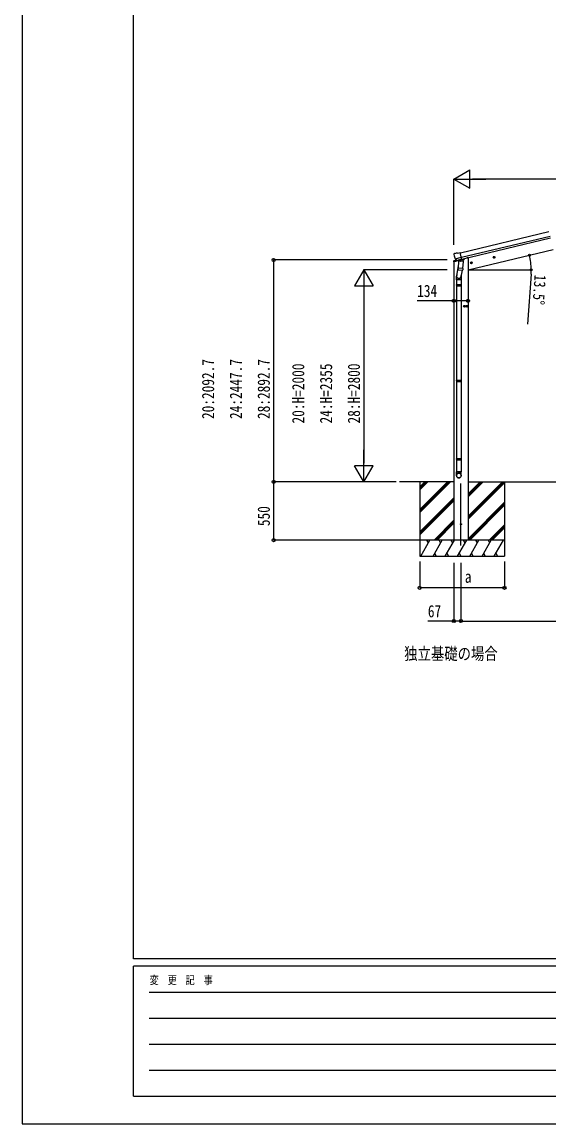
# Model space of a CAD drawing. Units: millimetres, scale not verified. Extents: x -14718 to 14718, y -10395 to 10395.
# Drawn here: x -14718 to -9749, y -10395 to 0 of the extents above; entities that cross this region are included whole.
import ezdxf
from ezdxf.enums import TextEntityAlignment as Align

# ---------------------------------------------------------------- set-up
doc = ezdxf.new("R2010")
doc.units = ezdxf.units.MM
doc.header["$LTSCALE"] = 40
for name, color, linetype in [('0-2_USER1', 3, 'Continuous'), ('0-4_YKK_12', 2, 'Continuous'), ('0-5_YKK_13', 4, 'Continuous'), ('0-6_YKK_A1', 4, 'Continuous'), ('0-7_YKK_D', 6, 'Continuous'), ('0-8_YKK_ZWAK', 7, 'Continuous')]:
    doc.layers.add(name, color=color, linetype=linetype)
doc.styles.add('ＭＳ ゴシック', font='')
doc.styles.get('ＭＳ ゴシック').set_extended_font_data('MS Gothic')

msp = doc.modelspace()

# ---------------------------------------------------------------- linework, layer by layer
at = {"layer": '0-4_YKK_12'}
msp.add_line((-10578.18, -4938.44), (-10578.18, -4354.49), dxfattribs=at)
at = {"layer": '0-5_YKK_13'}
for p, q in [((-10638.31, -2182.33), (-10625.13, -2179.16)), ((-10610.57, -2181.84), (-10623.83, -2179.14)), ((-10610.57, -2181.84), (-10584.64, -2175.61)), ((-10647.74, -2261.29), (-10604.93, -2251.01)), ((-10647.74, -2254.4), (-10647.74, -2261.29)), ((-10645.62, -2193.15), (-10645.35, -2194.3)), ((-10619.24, -2245.19), (-10645.44, -2251.48)), ((-10641.41, -2184.58), (-10645.26, -2190.87)), ((-10631.57, -2233.46), (-10574.06, -2219.65)), ((-10614.72, -2248.37), (-10631.1, -2233.88)), ((-10612.01, -2248.94), (-10604.49, -2247.13)), ((-10611.17, -2248.83), (-10609.64, -2248.46)), ((-10609.64, -2248.46), (-10572.94, -2239.65)), ((-10607.8, -2248.69), (-10607.86, -2249.43)), ((-10607.1, -2250.47), (-10581.29, -2256.91)), ((-10600.18, -2255.82), (-10604.86, -2322.66)), ((-10554.5, -2259.01), (-10600.18, -2255.82)), ((-10598.41, -2252.64), (-10598.64, -2255.93)), ((-10578.89, -2241.47), (-10579.91, -2256.08)), ((-10572.94, -2239.65), (-10571.41, -2239.28)), ((-10569.86, -2237.18), (-10568.91, -2237.25)), ((-10568.91, -2237.25), (-10555.6, -2252.56)), ((-10565.23, -2241.48), (-10547.02, -2237.11)), ((-10559.17, -2325.85), (-10554.5, -2259.01)), ((-10555.6, -2252.56), (-10556.04, -2258.91)), ((-10543.19, -2229.09), (-10543.19, -2232.25)), ((-10470.62, -2268.75), (-10490.07, -2273.42)), ((-10487.65, -2272.84), (-10485.51, -2265.64)), ((-10482.48, -2278.28), (-10487.65, -2272.84)), ((-10485.51, -2265.64), (-10478.22, -2263.89)), ((-10478.01, -2280.81), (-10482.68, -2261.36)), ((-10478.22, -2263.89), (-10473.05, -2269.33)), ((-10256.7, -2217.39), (-10276.15, -2222.06)), ((-10273.72, -2221.48), (-10271.59, -2214.28)), ((-10268.56, -2226.92), (-10273.72, -2221.48)), ((-10271.59, -2214.28), (-10264.29, -2212.53)), ((-10264.09, -2229.45), (-10268.76, -2210)), ((-10264.29, -2212.53), (-10259.13, -2217.97)), ((-10603.13, -2297.89), (-10619.04, -2394.06)), ((-10605.72, -2335.12), (-10604.84, -2322.66)), ((-10605.32, -2336.48), (-10605.32, -2336.48)), ((-10559.17, -2325.85), (-10604.86, -2322.66)), ((-10603.87, -2337.26), (-10562.18, -2340.18)), ((-10567.6, -2339.8), (-10578.34, -2403.38)), ((-10559.18, -2325.85), (-10560.07, -2338.55)), ((-10621.19, -2431.22), (-10621.19, -2396.87)), ((-10575.19, -2431.22), (-10621.19, -2431.22)), ((-10621.19, -2482.47), (-10620.19, -2480.47)), ((-10575.19, -2482.47), (-10621.19, -2482.47)), ((-10575.19, -2490.47), (-10621.19, -2490.47)), ((-10576.19, -2480.47), (-10620.19, -2480.47)), ((-10576.19, -2492.47), (-10620.19, -2492.47)), ((-10619.19, -2431.22), (-10619.19, -2480.47)), ((-10619.19, -2492.47), (-10619.19, -3381.41)), ((-10577.19, -2431.22), (-10577.19, -2480.47)), ((-10577.19, -2492.47), (-10577.19, -3381.41)), ((-10575.19, -2482.47), (-10576.19, -2480.47)), ((-10575.19, -2490.47), (-10576.19, -2492.47)), ((-10575.19, -2396.57), (-10575.19, -2431.22)), ((-10575.19, -2482.47), (-10575.19, -2490.47)), ((-10534.98, -2681.01), (-10554.98, -2681.01)), ((-10552.49, -2681.01), (-10548.73, -2674.51)), ((-10548.73, -2687.51), (-10552.49, -2681.01)), ((-10548.73, -2674.51), (-10541.23, -2674.51)), ((-10544.98, -2691.01), (-10544.98, -2671.01)), ((-10541.23, -2674.51), (-10537.48, -2681.01)), ((-10513.68, -2681.09), (-10533.68, -2681.09)), ((-10531.19, -2681.09), (-10527.43, -2674.59)), ((-10527.43, -2687.59), (-10531.19, -2681.09)), ((-10527.43, -2674.59), (-10519.93, -2674.59)), ((-10523.68, -2691.09), (-10523.68, -2671.09)), ((-10519.93, -2674.59), (-10516.18, -2681.09)), ((-10621.19, -3383.41), (-10620.19, -3381.41)), ((-10575.19, -3383.41), (-10621.19, -3383.41)), ((-10575.19, -3391.41), (-10621.19, -3391.41)), ((-10576.19, -3381.41), (-10620.19, -3381.41)), ((-10576.19, -3393.41), (-10620.19, -3393.41)), ((-10619.19, -3393.41), (-10619.19, -4121.6)), ((-10577.19, -3393.41), (-10577.19, -4121.6)), ((-10575.19, -3383.41), (-10576.19, -3381.41)), ((-10575.19, -3391.41), (-10576.19, -3393.41)), ((-10575.19, -3383.41), (-10575.19, -3391.41)), ((-10621.19, -4123.6), (-10620.19, -4121.6)), ((-10575.19, -4123.6), (-10621.19, -4123.6)), ((-10575.19, -4131.6), (-10621.19, -4131.6)), ((-10576.19, -4121.6), (-10620.19, -4121.6)), ((-10576.19, -4133.6), (-10620.19, -4133.6)), ((-10619.19, -4133.6), (-10619.19, -4243.6)), ((-10577.19, -4133.6), (-10577.19, -4243.6)), ((-10575.19, -4123.6), (-10576.19, -4121.6)), ((-10575.19, -4131.6), (-10576.19, -4133.6)), ((-10575.19, -4123.6), (-10575.19, -4131.6)), ((-10621.19, -4277.74), (-10621.19, -4243.6)), ((-10575.19, -4243.6), (-10621.19, -4243.6)), ((-10575.19, -4277.74), (-10575.19, -4243.6))]:
    msp.add_line(p, q, dxfattribs=at)
for points in [[(-10579.21, -2241.06), (-10569.48, -2238.73), (-10584.64, -2175.61)], [(-10631.84, -2232.88), (-10631.25, -2233.73), (-10631.1, -2233.88)], [(-10579.21, -2241.06), (-10579.44, -2241.21), (-10604.21, -2247.16), (-10604.49, -2247.13)], [(-10473.05, -2269.33), (-10475.18, -2276.53), (-10482.48, -2278.28)], [(-10259.13, -2217.97), (-10261.26, -2225.17), (-10268.56, -2226.92)], [(-10621.19, -2482.47), (-10621.19, -2490.47), (-10620.19, -2492.47)], [(-10537.48, -2681.01), (-10541.23, -2687.51), (-10548.73, -2687.51)], [(-10516.18, -2681.09), (-10519.93, -2687.59), (-10527.43, -2687.59)], [(-10621.19, -3383.41), (-10621.19, -3391.41), (-10620.19, -3393.41)], [(-10621.19, -4123.6), (-10621.19, -4131.6), (-10620.19, -4133.6)]]:
    msp.add_lwpolyline(points, dxfattribs=at)
for centre, radius in [((-10480.35, -2271.08), 8.5), ((-10480.35, -2271.08), 7.7), ((-10480.35, -2271.08), 6.5), ((-10266.43, -2219.73), 8.5), ((-10266.43, -2219.73), 7.7), ((-10266.43, -2219.73), 6.5), ((-10544.98, -2681.01), 8.5), ((-10544.98, -2681.01), 7.7), ((-10544.98, -2681.01), 6.5), ((-10523.68, -2681.09), 8.5), ((-10523.68, -2681.09), 7.7), ((-10523.68, -2681.09), 6.5), ((-10578.18, -4737.5), 5)]:
    msp.add_circle(centre, radius, dxfattribs=at)
for centre, radius, start, end in [((-10637.14, -2187.19), 5, 103.5, 148.5), ((-10624.43, -2182.08), 3, 78.5, 103.5), ((-10644.74, -2254.4), 3, 103.5, 180), ((-10448.54, -2147.05), 202.4, 193.5, 205.09125), ((-10611.29, -2248.34), 0.5, 248.23754, 283.5), ((-10608.3, -2248.66), 0.5, 356, 103.5), ((-10606.86, -2249.5), 1, 176, 256), ((-10580.93, -2255.94), 1.03, 250.03897, 351.96569), ((-10578.29, -2241.56), 0.604, 100.59842, 172.20595), ((-10571.53, -2238.8), 0.5, 283.5, 318.76246), ((-10548.19, -2232.25), 5, 283.5, 0), ((-10603.78, -2335.29), 1.95, 175.04017, 217.47766), ((-10603.73, -2335.26), 2, 217.40962, 266), ((-10562.04, -2338.18), 2, 266, 349.46843), ((-10591.19, -2396.87), 30, 177.45142, 180)]:
    msp.add_arc(centre, radius, start, end, dxfattribs=at)
for centre, major_axis, ratio, start_param, end_param in [((-10642.7, -2192.44), (-1.57, -2.57), 0.99628, 4.71238898, 5.49965061), ((-10612.73, -2246.11), (-0.73, -2.92), 0.997631, 5.80419048, 6.60061159), ((-10612.67, -2245.89), (2.63, 3.16), 0.650902, 4.09582259, 4.16863319), ((-10612.71, -2246.01), (-0.73, -2.92), 0.997631, 0.39023689, 0.47899483), ((-10598.19, -2396.57), (23, 0), 0.996195, 2.55602575, 6.56630284), ((-10598.19, -2396.57), (21, 0), 0.996195, 2.93491471, 5.95123941), ((-10598.19, -4275.99), (-23, 0), 0.996195, 3.14159265, 6.28318531), ((-10598.19, -4277.74), (-23, 0), 0.996195, 3.14159265, 6.28318531), ((-10598.19, -4277.74), (0, -23.43), 0.981806, 4.71238898, 7.85398163)]:
    msp.add_ellipse(centre, major_axis=major_axis, ratio=ratio, start_param=start_param, end_param=end_param, dxfattribs=at)
msp.add_ellipse((-10598.19, -4277.74), major_axis=(21, 0), ratio=0.996195, dxfattribs=at)
at = {"layer": '0-6_YKK_A1'}
for p, q in [((-10584.25, -2177.22), (-9748.53, -1976.61)), ((-10574.17, -2219.22), (-9738.45, -2018.59)), ((-10570.24, -2235.59), (-9734.52, -2034.95)), ((-10511.18, -2337.62), (-9708.14, -2144.83)), ((-10645.18, -2260.78), (-10645.18, -4887.5)), ((-10511.18, -2224.5), (-10524.06, -2224.5)), ((-10511.18, -2224.5), (-10511.18, -4887.5)), ((-10645.18, -4337.49), (-11157.4, -4337.51)), ((-10967.43, -4337.5), (-10967.43, -5037.5)), ((-10967.43, -4598.23), (-10706.7, -4337.5)), ((-10967.43, -4612.37), (-10692.56, -4337.5)), ((-10967.43, -4626.51), (-10678.42, -4337.5)), ((-10967.43, -4414.38), (-10890.55, -4337.5)), ((-10967.43, -4400.24), (-10904.69, -4337.5)), ((-10967.43, -4386.1), (-10918.83, -4337.5)), ((-10511.18, -4337.5), (-5683.56, -4337.5)), ((-10511.18, -4662.48), (-10186.2, -4337.5)), ((-10511.18, -4676.62), (-10172.06, -4337.5)), ((-10511.18, -4478.63), (-10370.05, -4337.5)), ((-10511.18, -4464.49), (-10384.19, -4337.5)), ((-10511.18, -4450.35), (-10398.33, -4337.5)), ((-10511.18, -4690.76), (-10167.43, -4347.01)), ((-10167.43, -4337.5), (-10167.43, -5037.5)), ((-10967.43, -4810.36), (-10645.18, -4488.11)), ((-10967.43, -4824.5), (-10645.18, -4502.25)), ((-10967.43, -4838.64), (-10645.18, -4516.4)), ((-10511.18, -4874.61), (-10167.43, -4530.86)), ((-10509.93, -4887.5), (-10167.43, -4545)), ((-10495.79, -4887.5), (-10167.43, -4559.14)), ((-10832.44, -4887.5), (-10645.18, -4700.24)), ((-10818.3, -4887.5), (-10645.18, -4714.38)), ((-10804.15, -4887.5), (-10645.18, -4728.53)), ((-10311.94, -4887.5), (-10167.43, -4742.99)), ((-10297.8, -4887.5), (-10167.43, -4757.13)), ((-10283.65, -4887.5), (-10167.43, -4771.28)), ((-10167.43, -4887.5), (-10967.43, -4887.5)), ((-10957.14, -5037.5), (-10870.54, -4887.5)), ((-10885.54, -4913.48), (-10900.54, -4887.5)), ((-10841.67, -5037.5), (-10755.07, -4887.5)), ((-10770.07, -4913.48), (-10785.07, -4887.5)), ((-10726.2, -5037.5), (-10639.6, -4887.5)), ((-10654.6, -4913.48), (-10669.6, -4887.5)), ((-10511.18, -4887.5), (-10645.18, -4887.5)), ((-10610.73, -5037.5), (-10524.13, -4887.5)), ((-10539.13, -4913.48), (-10554.13, -4887.5)), ((-10495.26, -5037.5), (-10408.66, -4887.5)), ((-10423.66, -4913.48), (-10438.66, -4887.5)), ((-10379.79, -5037.5), (-10293.19, -4887.5)), ((-10323.19, -4887.5), (-10308.19, -4913.48)), ((-10264.32, -5037.5), (-10177.72, -4887.5)), ((-10967.43, -5037.5), (-10167.43, -5037.5)), ((-10826.67, -5011.52), (-10811.67, -5037.5)), ((-10711.2, -5011.52), (-10696.2, -5037.5)), ((-10595.73, -5011.52), (-10580.73, -5037.5)), ((-10480.26, -5011.52), (-10465.26, -5037.5)), ((-10364.79, -5011.52), (-10349.79, -5037.5)), ((-10249.32, -5011.52), (-10234.32, -5037.5))]:
    msp.add_line(p, q, dxfattribs=at)
at = {"layer": '0-7_YKK_D'}
for p, q in [((-10645.68, -1481.18), (-10494.13, -1393.68)), ((-10494.13, -1568.68), (-10494.13, -1393.68)), ((-10645.68, -2101.63), (-10645.68, -1480.18)), ((-10645.68, -1481.18), (-10494.13, -1568.68)), ((-10645.68, -1481.18), (-10342.57, -1481.18)), ((-5724.06, -1481.18), (-10470.68, -1481.18)), ((-10707.48, -2244.76), (-12346.18, -2244.76)), ((-12345.18, -2244.76), (-12345.18, -4337.5)), ((-11495.18, -2337.62), (-11582.68, -2489.17)), ((-10708.55, -2337.62), (-11496.18, -2337.62)), ((-11495.18, -2337.62), (-11407.68, -2489.17)), ((-11495.18, -2337.62), (-11495.18, -2640.73)), ((-10499.41, -2337.62), (-9915.24, -2337.62)), ((-9917.59, -2377.6), (-9949.44, -2850.53)), ((-11582.68, -2489.17), (-11407.68, -2489.17)), ((-11495.18, -2512.62), (-11495.18, -4162.5)), ((-11495.18, -4337.5), (-11495.18, -4034.39)), ((-11495.18, -4337.5), (-11582.68, -4185.95)), ((-11407.68, -4185.95), (-11582.68, -4185.95)), ((-11495.18, -4337.5), (-11407.68, -4185.95)), ((-11189.49, -4337.5), (-12346.18, -4337.5)), ((-11254.97, -4337.5), (-12346.18, -4337.5)), ((-12345.18, -4337.5), (-12345.18, -4887.5)), ((-11189.49, -4337.5), (-11496.18, -4337.5)), ((-10968.43, -4887.5), (-12346.18, -4887.5)), ((-10967.43, -5087.5), (-10967.43, -5338.5)), ((-10167.43, -5087.5), (-10167.43, -5338.5)), ((-10645.18, -5100.97), (-10645.18, -5651.97)), ((-10578.18, -5100.97), (-10578.18, -5651.97)), ((-10578.18, -5100.97), (-10578.18, -5651.97)), ((-10167.43, -5337.5), (-10967.43, -5337.5)), ((-10578.18, -5650.97), (-5616.56, -5650.97))]:
    msp.add_line(p, q, dxfattribs=at)
for points in [[(-10511.18, -2629.56), (-10645.18, -2629.56), (-10992.28, -2629.56)], [(-10578.18, -5650.97), (-10645.18, -5650.97), (-10891.48, -5650.97)]]:
    msp.add_lwpolyline(points, dxfattribs=at)
for centre, radius in [((-12345.18, -2244.76), 14.88), ((-9932.68, -2198.73), 10), ((-9916.24, -2337.62), 10), ((-10645.18, -2629.56), 14.88), ((-10511.18, -2629.56), 14.88), ((-12345.18, -4337.5), 14.88), ((-12345.18, -4337.5), 14.88), ((-12345.18, -4887.5), 14.88), ((-10967.43, -5337.5), 14.88), ((-10167.43, -5337.5), 14.88), ((-10645.18, -5650.97), 14.88), ((-10578.18, -5650.97), 14.88), ((-10578.18, -5650.97), 14.88)]:
    msp.add_circle(centre, radius, dxfattribs=at)
for start, end in [(0, 13.5), (356.14705, 0)]:
    msp.add_arc((-10511.18, -2337.62), 594.94, start, end, dxfattribs=at)
at = {"layer": '0-8_YKK_ZWAK'}
for p, q in [((-13667.43, -8837.5), (-13667.43, 9712.5)), ((13632.57, -8837.5), (-13667.43, -8837.5)), ((-4567.43, -8907.5), (-13667.43, -8907.5)), ((-13667.43, -10132.5), (-13667.43, -8907.5)), ((-13518.68, -9152.5), (-4742.43, -9152.5)), ((-13518.68, -9397.5), (-4742.43, -9397.5)), ((-13518.68, -9642.5), (-4742.43, -9642.5)), ((-13518.68, -9887.5), (-4742.43, -9887.5)), ((-13667.43, -10132.5), (-4567.43, -10132.5))]:
    msp.add_line(p, q, dxfattribs=at)
msp.add_lwpolyline([(-14717.5, -10395), (14717.5, -10395), (14717.5, 10395), (-14717.5, 10395)], close=True, dxfattribs=at)

# ---------------------------------------------------------------- texts
at = {"layer": '0-2_USER1', "style": 'ＭＳ ゴシック', "width": 0.8}
msp.add_text('独立基礎の場合', height=115.5, dxfattribs=at).set_placement((-11113.92, -6051.07), align=Align.BOTTOM_LEFT)
at = {"layer": '0-7_YKK_D', "style": 'ＭＳ ゴシック', "width": 0.8}
for s, height, rotation, p in [('13.5°', 110, 266.147, (-9916.66, -2378.66)), ('20:2092.7', 115.5, 90, (-12871.18, -3744.73)), ('24:2447.7', 115.5, 90, (-12608.68, -3744.73)), ('28:2892.7', 115.5, 90, (-12346.18, -3744.73)), ('20:H=2000', 115.5, 90, (-12021.18, -3786.96)), ('24:H=2355', 115.5, 90, (-11758.68, -3786.96)), ('28:H=2800', 115.5, 90, (-11496.18, -3786.96)), ('550', 115.5, 90, (-12346.18, -4755.3))]:
    msp.add_text(s, height=height, rotation=rotation, dxfattribs=at).set_placement(p, align=Align.BOTTOM_LEFT)
for s, p in [('134', (-10991.28, -2628.56)), ('a', (-10541.8, -5324.25)), ('67', (-10890.48, -5649.97))]:
    msp.add_text(s, height=115.5, dxfattribs=at).set_placement(p, align=Align.BOTTOM_LEFT)
at = {"layer": '0-8_YKK_ZWAK', "style": 'ＭＳ ゴシック', "width": 0.8}
msp.add_text('変  更  記  事', height=76.98, dxfattribs=at).set_placement((-13514.59, -9100), align=Align.BOTTOM_LEFT)

doc.saveas('drawing.dxf')
